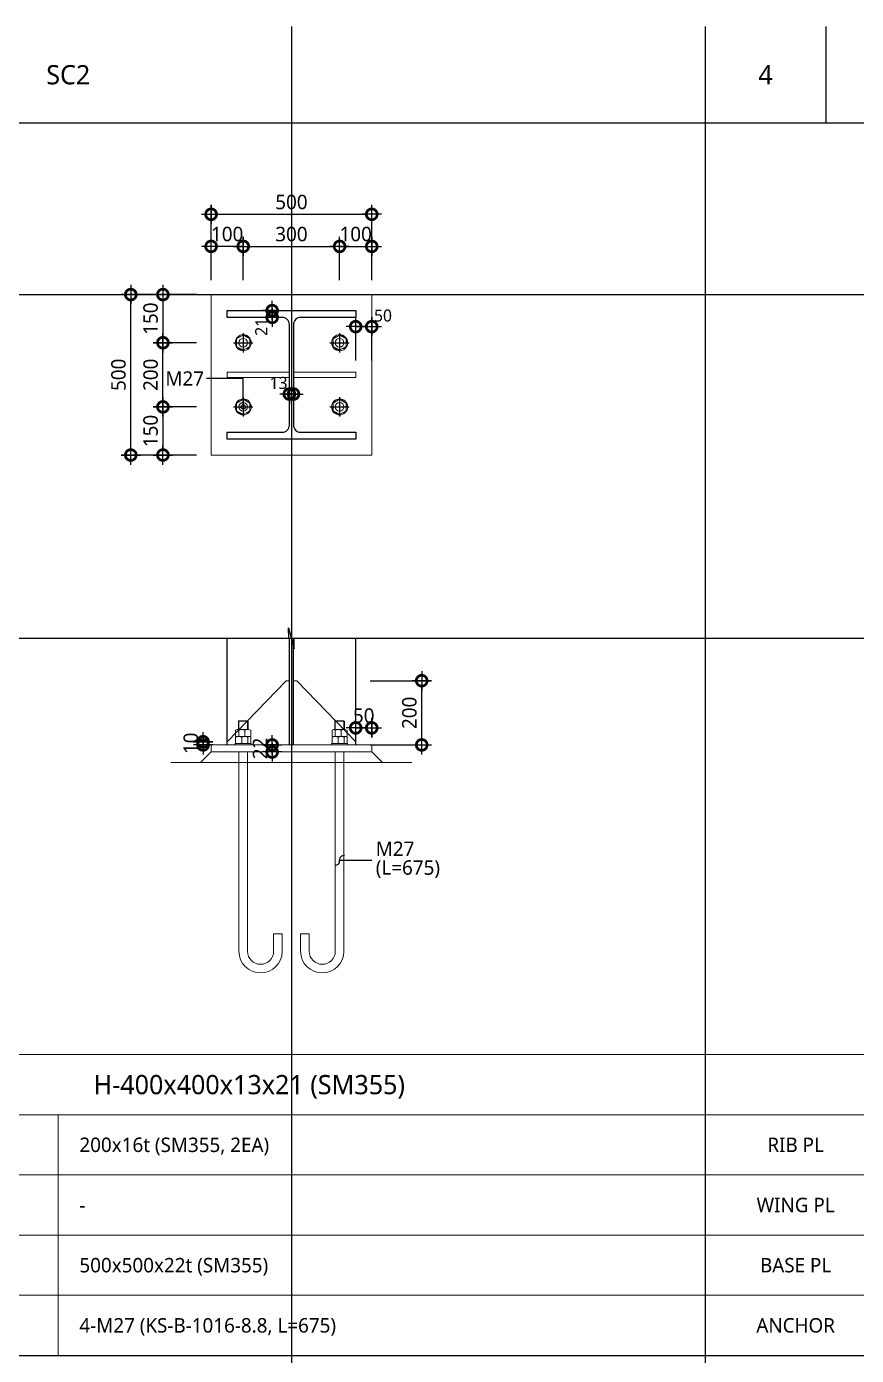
# Model space of a CAD drawing. Extents: x 697 to 24790, y 315 to 8595.
# Drawn here: x 6314 to 8897, y 4455 to 8595 of the extents above; entities that cross this region are included whole.
import ezdxf
from ezdxf.enums import TextEntityAlignment as Align
from ezdxf.lldxf.tags import DXFTag

# ---------------------------------------------------------------- set-up
doc = ezdxf.new("R2010")
doc.units = 0
doc.header["$LTSCALE"] = 30
doc.layers.get('DEFPOINTS').update_dxf_attribs({"color": 137})
for name, color, linetype, lineweight in [('Anchor Bolt', 4, 'Continuous', 0), ('Anchor Bolt(Hidden)', 8, 'DASHED0', 0), ('BasePlate', 2, 'Continuous', 0), ('Concrete', 8, 'Continuous', 0), ('Pedestal', 7, 'Continuous', 0), ('Plate', 3, 'Continuous', 0), ('Table(Etc)', 8, 'Continuous', 0), ('Table(Sub)', 7, 'Continuous', 0)]:
    doc.layers.add(name, color=color, linetype=linetype, lineweight=lineweight)
for name, color, linetype in [('Anchor Bolt-Center', 16, 'DASHDOTDOT0'), ('DIM', 7, 'Continuous'), ('DIM-INT', 7, 'Continuous'), ('STEEL', 4, 'Continuous'), ('SYM', 6, 'Continuous'), ('SYM-LEAD', 6, 'Continuous'), ('TABLE', 7, 'Continuous'), ('TEXT', 3, 'Continuous')]:
    doc.layers.add(name, color=color, linetype=linetype)
doc.styles.add('S1', font='malgun.ttf')
doc.styles.add('스타일1', font='malgun.ttf')
tags = doc.linetypes.add('DASHDOTDOT0', pattern=[1, 0.3, -0.23, 0, -0.24, 0, -0.23]).pattern_tags.tags
tags[14:15] = [DXFTag(74, 4), DXFTag(75, 0), DXFTag(340, '0'), DXFTag(46, 0.0), DXFTag(50, 0.0), DXFTag(44, 0.0), DXFTag(45, 0.0)]
tags[12:13] = [DXFTag(74, 4), DXFTag(75, 0), DXFTag(340, '0'), DXFTag(46, 0.0), DXFTag(50, 0.0), DXFTag(44, 0.0), DXFTag(45, 0.0)]
tags[10:11] = [DXFTag(74, 4), DXFTag(75, 0), DXFTag(340, '0'), DXFTag(46, 0.0), DXFTag(50, 0.0), DXFTag(44, 0.0), DXFTag(45, 0.0)]
tags[8:9] = [DXFTag(74, 4), DXFTag(75, 0), DXFTag(340, '0'), DXFTag(46, 0.0), DXFTag(50, 0.0), DXFTag(44, 0.0), DXFTag(45, 0.0)]
tags[6:7] = [DXFTag(74, 4), DXFTag(75, 0), DXFTag(340, '0'), DXFTag(46, 0.0), DXFTag(50, 0.0), DXFTag(44, 0.0), DXFTag(45, 0.0)]
tags[4:5] = [DXFTag(74, 4), DXFTag(75, 0), DXFTag(340, '0'), DXFTag(46, 0.0), DXFTag(50, 0.0), DXFTag(44, 0.0), DXFTag(45, 0.0)]
tags = doc.linetypes.add('DASHED0', pattern=[1, 0.5, -0.5]).pattern_tags.tags
tags[6:7] = [DXFTag(74, 4), DXFTag(75, 0), DXFTag(340, '0'), DXFTag(46, 0.0), DXFTag(50, 0.0), DXFTag(44, 0.0), DXFTag(45, 0.0)]
tags[4:5] = [DXFTag(74, 4), DXFTag(75, 0), DXFTag(340, '0'), DXFTag(46, 0.0), DXFTag(50, 0.0), DXFTag(44, 0.0), DXFTag(45, 0.0)]
doc.dimstyles.new('CJA', dxfattribs={"dimscale": 200, "dimtxt": 3, "dimasz": 1, "dimexe": 2, "dimexo": 3, "dimgap": 1, "dimtad": 1, "dimdec": 0, "dimzin": 1, "dimdsep": 46, "dimlunit": 6, "dimtxsty": '스타일1', "dimblk": 'GAUN-DOT', "dimcen": -2, "dimdle": 2, "dimclrd": 256, "dimclre": 256, "dimclrt": 3, "dimadec": 0, "dimazin": 0, "dimtfac": 1, "dimtdec": 0, "dimtix": 1, "dimtmove": 2, "dimatfit": 3, "dimldrblk": 'DOTSMALL', "dimfxl": 1, "dimtolj": 1, "dimtzin": 1, "dimarcsym": 0})

# ---------------------------------------------------------------- blocks, each defined once
blk = doc.blocks.new('ANCHOR_BOLT-PLAN-M27')
at = {"color": 7, "true_color": 0xffffff}
for p, q in [((-23.3, -4.1), (-20.5, 3.6)), ((-15.2, 18.1), (-16.7, 14)), ((-15.2, 18.1), (-7.1, 19.5)), ((8.1, 22.2), (3.8, 21.5)), ((8.1, 22.2), (13.4, 15.9)), ((23.3, 4.1), (20.5, 7.5)), ((23.3, 4.1), (20.5, -3.6)), ((-23.3, -4.1), (-20.5, -7.5)), ((-8.1, -22.2), (-13.4, -15.9)), ((-8.1, -22.2), (-3.8, -21.5)), ((15.2, -18.1), (7.1, -19.5)), ((15.2, -18.1), (16.7, -14))]:
    blk.add_line(p, q, dxfattribs=at)
blk.add_lwpolyline([(0, 23.6), (-20.5, 11.8), (-20.5, -11.8), (0, -23.6), (20.5, -11.8), (20.5, 11.8), (0, 23.6)])
at = {"color": 8, "true_color": 0x808080}
blk.add_circle((0, 0), 25, dxfattribs=at)
blk.add_circle((0, 0), 13.5)
at = {"layer": 'Anchor Bolt-Center'}
for p, q in [((-30, 0), (30, 0)), ((0, 30), (0, -30))]:
    blk.add_line(p, q, dxfattribs=at)
blk = doc.blocks.new('Arrow_Circle')
blk.add_circle((0, 0), 1)
blk = doc.blocks.new('ANCHOR_BOLT-SECT-M27')
for p, q in [((-23.65, 26), (-23.65, 45.8)), ((-18.92, 48), (14.19, 48)), ((-14.85, 73.65), (-13.5, 75)), ((-14.85, 48), (-14.85, 73.65)), ((-14.85, 73.65), (14.85, 73.65)), ((-14.19, 26), (-14.19, 45.8)), ((-13.5, 75), (13.5, 75)), ((-13.5, 48), (-13.5, 75)), ((4.73, 26), (4.73, 45.8)), ((13.5, 75), (14.85, 73.65)), ((13.5, 48), (13.5, 75)), ((14.85, 73.65), (14.85, 48)), ((23.65, 26), (23.65, 45.8)), ((-25, 0), (-25, 4)), ((-25, 4), (25, 4)), ((25, 0), (-25, 0)), ((-23.65, 26), (23.65, 26)), ((-23.65, 4), (-23.65, 23.8)), ((-23.65, 4), (23.65, 4)), ((-14.19, 26), (18.92, 26)), ((-4.73, 4), (-4.73, 23.8)), ((14.19, 4), (14.19, 23.8)), ((23.65, 4), (23.65, 23.8)), ((25, 4), (25, 0))]:
    blk.add_line(p, q)
for centre, radius, start, end in [((-18.92, 41.815), 6.185, 40.112189, 139.887811), ((-4.73, 26.561), 21.439, 63.816214, 116.183786), ((14.19, 26.561), 21.439, 63.816214, 116.183786), ((-14.19, 4.561), 21.439, 63.816214, 116.183786), ((4.73, 4.561), 21.439, 63.816214, 116.183786), ((18.92, 19.815), 6.185, 40.112189, 139.887811)]:
    blk.add_arc(centre, radius, start, end)
blk = doc.blocks.new('ANCHOR_BOLT-HOOK-M27')
for p, q in [((94.5, 0), (94.5, 54)), ((94.5, 54), (121.5, 54)), ((121.5, 54), (121.5, 0))]:
    blk.add_line(p, q)
for radius in [67.5, 40.5]:
    blk.add_arc((54, 0), radius, 180, 0)
blk = doc.blocks.new('Arrow_Tilde')
for centre, start, end in [((-0.25, 0.1875), 216.869898, 323.130102), ((0.25, -0.1875), 36.869898, 143.130102)]:
    blk.add_arc(centre, 0.3125, start, end)
blk = doc.blocks.new('GAUN-DOT')
at = {"linetype": 'ByBlock'}
for p, q in [((2, 0), (-2, 0)), ((0, -2), (0, 2))]:
    blk.add_line(p, q, dxfattribs=at)
at = {"const_width": 2.25}
blk.add_lwpolyline([(0, 0.28125, 1), (0, -0.28125, 1)], format="xyb", close=True, dxfattribs=at)
blk = doc.blocks.new('*D42')
at = {"layer": 'DEFPOINTS', "color": 0, "transparency": 16777216}
for p in [(7388.1, 7660.1), (7338.1, 7510.1), (7388.1, 7510.1)]:
    blk.add_point(p, dxfattribs=at)
at = {"layer": 'DIM-INT', "lineweight": -2, "transparency": 16777216}
for p, q in [((7323.1, 7660.1), (7308.1, 7660.1)), ((7338.1, 7555.1), (7338.1, 7690.1)), ((7338.1, 7660.1), (7388.1, 7660.1)), ((7388.1, 7555.1), (7388.1, 7690.1)), ((7403.1, 7660.1), (7418.1, 7660.1))]:
    blk.add_line(p, q, dxfattribs=at)
at = {"layer": 'DIM-INT', "lineweight": -2, "transparency": 16777216, "xscale": 15, "yscale": 15, "zscale": 15}
blk.add_blockref('GAUN-DOT', (7338.1, 7660.1), dxfattribs=at)
at = {"layer": 'DIM-INT', "lineweight": -2, "transparency": 16777216, "xscale": 15, "yscale": 15, "zscale": 15, "rotation": 180}
blk.add_blockref('GAUN-DOT', (7388.1, 7660.1), dxfattribs=at)
at = {"layer": 'DIM-INT', "color": 3, "transparency": 16777216, "insert": (7423.1, 7694.5), "char_height": 37.5, "attachment_point": 5, "style": '스타일1'}
blk.add_mtext('\\A1;50', dxfattribs=at)
blk = doc.blocks.new('_DotSmall')
at = {"color": 0, "linetype": 'ByBlock', "const_width": 0.5}
blk.add_lwpolyline([(-0.0625, 0, 1), (0.0625, 0, 1)], format="xyb", close=True, dxfattribs=at)
blk = doc.blocks.new('*D43')
at = {"layer": 'DEFPOINTS', "color": 0, "transparency": 16777216}
for p in [(7131.6, 7510.1), (7144.6, 7510.1), (7144.6, 7450.1)]:
    blk.add_point(p, dxfattribs=at)
at = {"layer": 'DIM-INT', "lineweight": -2, "transparency": 16777216}
for p, q in [((7131.6, 7465.1), (7131.6, 7420.1)), ((7144.6, 7465.1), (7144.6, 7420.1)), ((7116.6, 7450.1), (7101.6, 7450.1)), ((7131.6, 7450.1), (7144.6, 7450.1)), ((7159.6, 7450.1), (7174.6, 7450.1))]:
    blk.add_line(p, q, dxfattribs=at)
at = {"layer": 'DIM-INT', "lineweight": -2, "transparency": 16777216, "xscale": 15, "yscale": 15, "zscale": 15}
blk.add_blockref('GAUN-DOT', (7131.6, 7450.1), dxfattribs=at)
at = {"layer": 'DIM-INT', "lineweight": -2, "transparency": 16777216, "xscale": 15, "yscale": 15, "zscale": 15, "rotation": 180}
blk.add_blockref('GAUN-DOT', (7144.6, 7450.1), dxfattribs=at)
at = {"layer": 'DIM-INT', "color": 3, "transparency": 16777216, "insert": (7098.1, 7484.6), "char_height": 37.5, "attachment_point": 5, "style": '스타일1'}
blk.add_mtext('\\A1;13', dxfattribs=at)
blk = doc.blocks.new('*D44')
at = {"layer": 'DEFPOINTS', "color": 0, "transparency": 16777216}
for p in [(7138.1, 7710.1), (7078.1, 7689.1), (7138.1, 7689.1)]:
    blk.add_point(p, dxfattribs=at)
at = {"layer": 'DIM-INT', "lineweight": -2, "transparency": 16777216}
for p, q in [((7093.1, 7710.1), (7048.1, 7710.1)), ((7078.1, 7725.1), (7078.1, 7740.1)), ((7078.1, 7710.1), (7078.1, 7689.1)), ((7093.1, 7689.1), (7048.1, 7689.1)), ((7078.1, 7674.1), (7078.1, 7659.1))]:
    blk.add_line(p, q, dxfattribs=at)
at = {"layer": 'DIM-INT', "lineweight": -2, "transparency": 16777216, "xscale": 15, "yscale": 15, "zscale": 15}
for p, rotation in [((7078.1, 7710.1), 270), ((7078.1, 7689.1), 90)]:
    blk.add_blockref('GAUN-DOT', p, dxfattribs=dict(at, rotation=rotation))
at = {"layer": 'DIM-INT', "color": 3, "transparency": 16777216, "insert": (7044, 7659.6), "char_height": 37.5, "attachment_point": 5, "rotation": 90, "style": '스타일1'}
blk.add_mtext('\\A1;21', dxfattribs=at)
blk = doc.blocks.new('*D45')
at = {"layer": 'DEFPOINTS', "color": 0, "transparency": 16777216}
for p in [(7338.1, 6557), (7543.6, 6557), (7338.1, 6357)]:
    blk.add_point(p, dxfattribs=at)
at = {"layer": 'DIM', "lineweight": -2, "transparency": 16777216}
for p, q in [((7383.1, 6557), (7573.6, 6557)), ((7543.6, 6372), (7543.6, 6542)), ((7383.1, 6357), (7573.6, 6357))]:
    blk.add_line(p, q, dxfattribs=at)
at = {"layer": 'DIM', "lineweight": -2, "transparency": 16777216, "xscale": 15, "yscale": 15, "zscale": 15}
for p, rotation in [((7543.6, 6557), 90), ((7543.6, 6357), 270)]:
    blk.add_blockref('GAUN-DOT', p, dxfattribs=dict(at, rotation=rotation))
at = {"layer": 'DIM', "color": 3, "transparency": 16777216, "insert": (7505.3, 6457), "char_height": 45, "attachment_point": 5, "rotation": 90, "style": '스타일1'}
blk.add_mtext('\\A1;200', dxfattribs=at)
blk = doc.blocks.new('*D46')
at = {"layer": 'DEFPOINTS', "color": 0, "transparency": 16777216}
for p in [(6863.1, 6367), (6938.1, 6367), (6938.1, 6357)]:
    blk.add_point(p, dxfattribs=at)
at = {"layer": 'DIM', "lineweight": -2, "transparency": 16777216}
for p, q in [((6863.1, 6382), (6863.1, 6397)), ((6893.1, 6367), (6833.1, 6367)), ((6893.1, 6357), (6833.1, 6357)), ((6863.1, 6357), (6863.1, 6367)), ((6863.1, 6342), (6863.1, 6327))]:
    blk.add_line(p, q, dxfattribs=at)
at = {"layer": 'DIM', "lineweight": -2, "transparency": 16777216, "xscale": 15, "yscale": 15, "zscale": 15}
for p, rotation in [((6863.1, 6367), 270), ((6863.1, 6357), 90)]:
    blk.add_blockref('GAUN-DOT', p, dxfattribs=dict(at, rotation=rotation))
at = {"layer": 'DIM', "color": 3, "transparency": 16777216, "insert": (6824.8, 6362), "char_height": 45, "attachment_point": 5, "rotation": 90, "style": '스타일1'}
blk.add_mtext('\\A1;10', dxfattribs=at)
blk = doc.blocks.new('*D47')
at = {"layer": 'DEFPOINTS', "color": 0, "transparency": 16777216}
for p in [(7388.1, 6410), (7338.1, 6335), (7388.1, 6335)]:
    blk.add_point(p, dxfattribs=at)
at = {"layer": 'DIM', "lineweight": -2, "transparency": 16777216}
for p, q in [((7338.1, 6380), (7338.1, 6440)), ((7388.1, 6380), (7388.1, 6440)), ((7323.1, 6410), (7308.1, 6410)), ((7338.1, 6410), (7388.1, 6410)), ((7403.1, 6410), (7418.1, 6410))]:
    blk.add_line(p, q, dxfattribs=at)
at = {"layer": 'DIM', "lineweight": -2, "transparency": 16777216, "xscale": 15, "yscale": 15, "zscale": 15}
blk.add_blockref('GAUN-DOT', (7338.1, 6410), dxfattribs=at)
at = {"layer": 'DIM', "lineweight": -2, "transparency": 16777216, "xscale": 15, "yscale": 15, "zscale": 15, "rotation": 180}
blk.add_blockref('GAUN-DOT', (7388.1, 6410), dxfattribs=at)
at = {"layer": 'DIM', "color": 3, "transparency": 16777216, "insert": (7363.1, 6448.2), "char_height": 45, "attachment_point": 5, "style": '스타일1'}
blk.add_mtext('\\A1;50', dxfattribs=at)
blk = doc.blocks.new('*D48')
at = {"layer": 'DEFPOINTS', "color": 0, "transparency": 16777216}
for p in [(7078.1, 6357), (7138.1, 6357), (7138.1, 6335)]:
    blk.add_point(p, dxfattribs=at)
at = {"layer": 'DIM', "lineweight": -2, "transparency": 16777216}
for p, q in [((7078.1, 6372), (7078.1, 6387)), ((7093.1, 6357), (7048.1, 6357)), ((7093.1, 6335), (7048.1, 6335)), ((7078.1, 6335), (7078.1, 6357)), ((7078.1, 6320), (7078.1, 6305))]:
    blk.add_line(p, q, dxfattribs=at)
at = {"layer": 'DIM', "lineweight": -2, "transparency": 16777216, "xscale": 15, "yscale": 15, "zscale": 15}
for p, rotation in [((7078.1, 6357), 270), ((7078.1, 6335), 90)]:
    blk.add_blockref('GAUN-DOT', p, dxfattribs=dict(at, rotation=rotation))
at = {"layer": 'DIM', "color": 3, "transparency": 16777216, "insert": (7040.3, 6346), "char_height": 45, "attachment_point": 5, "rotation": 90, "style": '스타일1'}
blk.add_mtext('\\A1;22', dxfattribs=at)
blk = doc.blocks.new('*D150')
at = {"layer": 'DEFPOINTS', "color": 0, "transparency": 16777216}
for p in [(7288.1, 7910.1), (6988.1, 7760.1), (7288.1, 7760.1)]:
    blk.add_point(p, dxfattribs=at)
at = {"layer": 'DIM', "lineweight": -2, "transparency": 16777216}
for p, q in [((6988.1, 7805.1), (6988.1, 7940.1)), ((7003.1, 7910.1), (7273.1, 7910.1)), ((7288.1, 7805.1), (7288.1, 7940.1))]:
    blk.add_line(p, q, dxfattribs=at)
at = {"layer": 'DIM', "lineweight": -2, "transparency": 16777216, "xscale": 15, "yscale": 15, "zscale": 15, "rotation": 180}
blk.add_blockref('GAUN-DOT', (6988.1, 7910.1), dxfattribs=at)
at = {"layer": 'DIM', "lineweight": -2, "transparency": 16777216, "xscale": 15, "yscale": 15, "zscale": 15}
blk.add_blockref('GAUN-DOT', (7288.1, 7910.1), dxfattribs=at)
at = {"layer": 'DIM', "color": 3, "transparency": 16777216, "insert": (7138.1, 7948.3), "char_height": 45, "attachment_point": 5, "style": '스타일1'}
blk.add_mtext('\\A1;300', dxfattribs=at)
blk = doc.blocks.new('*D151')
at = {"layer": 'DEFPOINTS', "color": 0, "transparency": 16777216}
for p in [(7388.1, 8010.1), (6888.1, 7760.1), (7388.1, 7760.1)]:
    blk.add_point(p, dxfattribs=at)
at = {"layer": 'DIM', "lineweight": -2, "transparency": 16777216}
for p, q in [((6888.1, 7805.1), (6888.1, 8040.1)), ((7388.1, 7805.1), (7388.1, 8040.1)), ((6903.1, 8010.1), (7373.1, 8010.1))]:
    blk.add_line(p, q, dxfattribs=at)
at = {"layer": 'DIM', "lineweight": -2, "transparency": 16777216, "xscale": 15, "yscale": 15, "zscale": 15, "rotation": 180}
blk.add_blockref('GAUN-DOT', (6888.1, 8010.1), dxfattribs=at)
at = {"layer": 'DIM', "lineweight": -2, "transparency": 16777216, "xscale": 15, "yscale": 15, "zscale": 15}
blk.add_blockref('GAUN-DOT', (7388.1, 8010.1), dxfattribs=at)
at = {"layer": 'DIM', "color": 3, "transparency": 16777216, "insert": (7138.1, 8048.3), "char_height": 45, "attachment_point": 5, "style": '스타일1'}
blk.add_mtext('\\A1;500', dxfattribs=at)
blk = doc.blocks.new('*D149')
at = {"layer": 'DEFPOINTS', "color": 0, "transparency": 16777216}
for p in [(7388.1, 7910.1), (7288.1, 7760.1), (7388.1, 7760.1)]:
    blk.add_point(p, dxfattribs=at)
at = {"layer": 'DIM', "lineweight": -2, "transparency": 16777216}
for p, q in [((7273.1, 7910.1), (7258.1, 7910.1)), ((7288.1, 7805.1), (7288.1, 7940.1)), ((7288.1, 7910.1), (7388.1, 7910.1)), ((7388.1, 7805.1), (7388.1, 7940.1)), ((7403.1, 7910.1), (7418.1, 7910.1))]:
    blk.add_line(p, q, dxfattribs=at)
at = {"layer": 'DIM', "lineweight": -2, "transparency": 16777216, "xscale": 15, "yscale": 15, "zscale": 15}
blk.add_blockref('GAUN-DOT', (7288.1, 7910.1), dxfattribs=at)
at = {"layer": 'DIM', "lineweight": -2, "transparency": 16777216, "xscale": 15, "yscale": 15, "zscale": 15, "rotation": 180}
blk.add_blockref('GAUN-DOT', (7388.1, 7910.1), dxfattribs=at)
at = {"layer": 'DIM', "color": 3, "transparency": 16777216, "insert": (7338.1, 7948.5), "char_height": 45, "attachment_point": 5, "style": '스타일1'}
blk.add_mtext('\\A1;100', dxfattribs=at)
blk = doc.blocks.new('*D152')
at = {"layer": 'DEFPOINTS', "color": 0, "transparency": 16777216}
for p in [(6888.1, 7910.1), (6888.1, 7760.1), (6988.1, 7760.1)]:
    blk.add_point(p, dxfattribs=at)
at = {"layer": 'DIM', "lineweight": -2, "transparency": 16777216}
for p, q in [((6873.1, 7910.1), (6858.1, 7910.1)), ((6888.1, 7805.1), (6888.1, 7940.1)), ((6988.1, 7910.1), (6888.1, 7910.1)), ((6988.1, 7805.1), (6988.1, 7940.1)), ((7003.1, 7910.1), (7018.1, 7910.1))]:
    blk.add_line(p, q, dxfattribs=at)
at = {"layer": 'DIM', "lineweight": -2, "transparency": 16777216, "xscale": 15, "yscale": 15, "zscale": 15}
for p, rotation in [((6888.1, 7910.1), 4.172887742080134e-12), ((6988.1, 7910.1), 180.0000000000041)]:
    blk.add_blockref('GAUN-DOT', p, dxfattribs=dict(at, rotation=rotation))
at = {"layer": 'DIM', "color": 3, "transparency": 16777216, "insert": (6938.1, 7948.5), "char_height": 45, "attachment_point": 5, "style": '스타일1'}
blk.add_mtext('\\A1;100', dxfattribs=at)
blk = doc.blocks.new('*D155')
at = {"layer": 'DEFPOINTS', "color": 0, "transparency": 16777216}
for p in [(6738.1, 7610.1), (6888.1, 7610.1), (6888.1, 7410.1)]:
    blk.add_point(p, dxfattribs=at)
at = {"layer": 'DIM', "lineweight": -2, "transparency": 16777216}
for p, q in [((6843.1, 7610.1), (6708.1, 7610.1)), ((6738.1, 7425.1), (6738.1, 7595.1)), ((6843.1, 7410.1), (6708.1, 7410.1))]:
    blk.add_line(p, q, dxfattribs=at)
at = {"layer": 'DIM', "lineweight": -2, "transparency": 16777216, "xscale": 15, "yscale": 15, "zscale": 15}
for p, rotation in [((6738.1, 7610.1), 90), ((6738.1, 7410.1), 270)]:
    blk.add_blockref('GAUN-DOT', p, dxfattribs=dict(at, rotation=rotation))
at = {"layer": 'DIM', "color": 3, "transparency": 16777216, "insert": (6699.9, 7510.1), "char_height": 45, "attachment_point": 5, "rotation": 90, "style": '스타일1'}
blk.add_mtext('\\A1;200', dxfattribs=at)
blk = doc.blocks.new('*D156')
at = {"layer": 'DEFPOINTS', "color": 0, "transparency": 16777216}
for p in [(6638.1, 7760.1), (6888.1, 7760.1), (6888.1, 7260.1)]:
    blk.add_point(p, dxfattribs=at)
at = {"layer": 'DIM', "lineweight": -2, "transparency": 16777216}
for p, q in [((6843.1, 7760.1), (6608.1, 7760.1)), ((6638.1, 7275.1), (6638.1, 7745.1)), ((6843.1, 7260.1), (6608.1, 7260.1))]:
    blk.add_line(p, q, dxfattribs=at)
at = {"layer": 'DIM', "lineweight": -2, "transparency": 16777216, "xscale": 15, "yscale": 15, "zscale": 15}
for p, rotation in [((6638.1, 7760.1), 90), ((6638.1, 7260.1), 270)]:
    blk.add_blockref('GAUN-DOT', p, dxfattribs=dict(at, rotation=rotation))
at = {"layer": 'DIM', "color": 3, "transparency": 16777216, "insert": (6599.9, 7510.1), "char_height": 45, "attachment_point": 5, "rotation": 90, "style": '스타일1'}
blk.add_mtext('\\A1;500', dxfattribs=at)
blk = doc.blocks.new('*D153')
at = {"layer": 'DEFPOINTS', "color": 0, "transparency": 16777216}
for p in [(6888.1, 7760.1), (6738.1, 7610.1), (6888.1, 7610.1)]:
    blk.add_point(p, dxfattribs=at)
at = {"layer": 'DIM', "lineweight": -2, "transparency": 16777216}
for p, q in [((6843.1, 7760.1), (6708.1, 7760.1)), ((6738.1, 7745.1), (6738.1, 7625.1)), ((6843.1, 7610.1), (6708.1, 7610.1))]:
    blk.add_line(p, q, dxfattribs=at)
at = {"layer": 'DIM', "lineweight": -2, "transparency": 16777216, "xscale": 15, "yscale": 15, "zscale": 15}
for p, rotation in [((6738.1, 7760.1), 90), ((6738.1, 7610.1), 270)]:
    blk.add_blockref('GAUN-DOT', p, dxfattribs=dict(at, rotation=rotation))
at = {"layer": 'DIM', "color": 3, "transparency": 16777216, "insert": (6699.8, 7685.1), "char_height": 45, "attachment_point": 5, "rotation": 90, "style": '스타일1'}
blk.add_mtext('\\A1;150', dxfattribs=at)
blk = doc.blocks.new('*D154')
at = {"layer": 'DEFPOINTS', "color": 0, "transparency": 16777216}
for p in [(6888.1, 7410.1), (6738.1, 7260.1), (6888.1, 7260.1)]:
    blk.add_point(p, dxfattribs=at)
at = {"layer": 'DIM', "lineweight": -2, "transparency": 16777216}
for p, q in [((6843.1, 7410.1), (6708.1, 7410.1)), ((6738.1, 7395.1), (6738.1, 7275.1)), ((6843.1, 7260.1), (6708.1, 7260.1))]:
    blk.add_line(p, q, dxfattribs=at)
at = {"layer": 'DIM', "lineweight": -2, "transparency": 16777216, "xscale": 15, "yscale": 15, "zscale": 15}
for p, rotation in [((6738.1, 7410.1), 90), ((6738.1, 7260.1), 270)]:
    blk.add_blockref('GAUN-DOT', p, dxfattribs=dict(at, rotation=rotation))
at = {"layer": 'DIM', "color": 3, "transparency": 16777216, "insert": (6699.8, 7335.1), "char_height": 45, "attachment_point": 5, "rotation": 90, "style": '스타일1'}
blk.add_mtext('\\A1;150', dxfattribs=at)

msp = doc.modelspace()

# ---------------------------------------------------------------- linework, layer by layer
at = {"layer": 'Anchor Bolt(Hidden)'}
for p, q in [((6974.6, 6335), (6974.6, 5714)), ((7001.6, 6335), (7001.6, 5714)), ((7274.6, 6335), (7274.6, 5714)), ((7301.6, 6335), (7301.6, 5714))]:
    msp.add_line(p, q, dxfattribs=at)
at = {"layer": 'BasePlate'}
for points in [[(6888.1, 7760.1), (6888.1, 7260.1), (7388.1, 7260.1), (7388.1, 7760.1), (6888.1, 7760.1)], [(6888.1, 6357), (6888.1, 6335), (7388.1, 6335), (7388.1, 6357), (6888.1, 6357)]]:
    msp.add_lwpolyline(points, dxfattribs=at)
at = {"layer": 'Concrete'}
msp.add_lwpolyline([(7421.1, 6302), (6855.1, 6302), (6888.1, 6335), (7388.1, 6335), (7421.1, 6302)], dxfattribs=at)
at = {"layer": 'DEFPOINTS'}
for p, q in [((7138.1, 8595), (7138.1, 315)), ((697.5, 7760.1), (11162.7, 7760.1)), ((697.5, 6689.2), (11162.7, 6689.2))]:
    msp.add_line(p, q, dxfattribs=at)
at = {"layer": 'Pedestal'}
msp.add_line((6763.1, 6302), (7513.1, 6302), dxfattribs=at)
at = {"layer": 'Plate'}
for points in [[(7131.6, 7518.1), (7131.6, 7502.1), (6938.1, 7502.1), (6938.1, 7518.1), (7131.6, 7518.1)], [(7144.6, 7502.1), (7144.6, 7518.1), (7338.1, 7518.1), (7338.1, 7502.1), (7144.6, 7502.1)], [(6938.1, 6357), (7131.6, 6357), (7131.6, 6557), (7121.6, 6557), (6938.1, 6367), (6938.1, 6357)], [(7338.1, 6357), (7144.6, 6357), (7144.6, 6557), (7154.6, 6557), (7338.1, 6367), (7338.1, 6357)]]:
    msp.add_lwpolyline(points, dxfattribs=at)
at = {"layer": 'STEEL'}
for p, q in [((6938.1, 6357), (6938.1, 6689.2)), ((7338.1, 6357), (7338.1, 6689.2))]:
    msp.add_line(p, q, dxfattribs=at)
at = {"layer": 'STEEL', "linetype": 'DASHED0'}
for p, q in [((7131.6, 6357), (7131.6, 6689.2)), ((7144.6, 6357), (7144.6, 6689.2))]:
    msp.add_line(p, q, dxfattribs=at)
at = {"layer": 'STEEL'}
msp.add_lwpolyline([(6938.1, 7689.1), (6938.1, 7710.1), (7338.1, 7710.1), (7338.1, 7689.1), (7166.6, 7689.1, 0.414214), (7144.6, 7667.1), (7144.6, 7353.1, 0.414214), (7166.6, 7331.1), (7338.1, 7331.1), (7338.1, 7310.1), (6938.1, 7310.1), (6938.1, 7331.1), (7109.6, 7331.1, 0.414214), (7131.6, 7353.1), (7131.6, 7667.1, 0.414214), (7109.6, 7689.1), (6938.1, 7689.1)], format="xyb", dxfattribs=at)
at = {"layer": 'SYM'}
msp.add_lwpolyline([(6903, 6689.1), (7129.9, 6688.9), (7129.3, 6722.3), (7147, 6656), (7146.4, 6688.9), (7374.8, 6689.1)], dxfattribs=at)
at = {"layer": 'SYM-LEAD', "color": 6}
msp.add_line((7288.1, 5997.5), (7388.1, 5997.5), dxfattribs=at)
msp.add_lwpolyline([(6988.1, 7416.9), (6988.1, 7498.4), (6873.6, 7498.4)], dxfattribs=at)
at = {"layer": 'TABLE', "color": 3}
for p, q in [((8426.3, 8595), (8426.3, 315)), ((697.5, 4455), (11002.5, 4455))]:
    msp.add_line(p, q, dxfattribs=at)
at = {"layer": 'TABLE', "color": 4}
for p, q in [((8801.3, 8595), (8801.3, 8295)), ((697.5, 8295), (11002.5, 8295))]:
    msp.add_line(p, q, dxfattribs=at)
at = {"layer": 'Table(Etc)'}
for p, q in [((701.9, 5017.5), (11002.5, 5017.5)), ((701.9, 4830), (11002.5, 4830)), ((701.9, 4642.5), (11002.5, 4642.5))]:
    msp.add_line(p, q, dxfattribs=at)
at = {"layer": 'Table(Sub)'}
for p, q in [((701.9, 5392.5), (11002.5, 5392.5)), ((701.9, 5205), (11002.5, 5205)), ((6412.5, 5205), (6412.5, 4455))]:
    msp.add_line(p, q, dxfattribs=at)

# ---------------------------------------------------------------- block references
at = {"layer": 'Anchor Bolt'}
for name, p in [('ANCHOR_BOLT-PLAN-M27', (6988.1, 7610.1)), ('ANCHOR_BOLT-PLAN-M27', (7288.1, 7610.1)), ('ANCHOR_BOLT-PLAN-M27', (6988.1, 7410.1)), ('ANCHOR_BOLT-PLAN-M27', (7288.1, 7410.1)), ('ANCHOR_BOLT-SECT-M27', (6988.1, 6357)), ('ANCHOR_BOLT-SECT-M27', (7288.1, 6357))]:
    msp.add_blockref(name, p, dxfattribs=at)
at = {"layer": 'Anchor Bolt(Hidden)'}
msp.add_blockref('ANCHOR_BOLT-HOOK-M27', (6988.1, 5714), dxfattribs=at)
at = {"layer": 'Anchor Bolt(Hidden)', "xscale": -1}
msp.add_blockref('ANCHOR_BOLT-HOOK-M27', (7288.1, 5714), dxfattribs=at)
at = {"layer": 'SYM-LEAD', "color": 6, "xscale": 42.5, "yscale": 42.5, "rotation": 45}
msp.add_blockref('Arrow_Tilde', (7288.1, 5997.5), dxfattribs=at)
at = {"layer": 'TEXT', "xscale": 6.75, "yscale": 6.75}
msp.add_blockref('Arrow_Circle', (6988.1, 7410.1), dxfattribs=at)

# ---------------------------------------------------------------- texts
at = {"layer": 'TEXT', "linetype": 'ByBlock', "style": '스타일1'}
for s, height, p in [('SC2', 60, (6375, 8445)), ('200x16t (SM355, 2EA)', 45, (6478.1, 5111.2)), ('-', 45, (6478.1, 4923.7)), ('500x500x22t (SM355)', 45, (6478.1, 4736.2)), ('4-M27 (KS-B-1016-8.8, L=675)', 45, (6478.1, 4548.7))]:
    msp.add_text(s, height=height, dxfattribs=at).set_placement(p, align=Align.MIDDLE_LEFT)
at = {"layer": 'TEXT', "color": 6, "linetype": 'ByBlock', "style": '스타일1'}
msp.add_text('4', height=60, dxfattribs=at).set_placement((8613.8, 8445), align=Align.MIDDLE_CENTER)
at = {"layer": 'TEXT', "color": 3, "style": 'S1'}
msp.add_text('M27', height=45, dxfattribs=at).set_placement((6745.7, 7498.4), align=Align.MIDDLE_LEFT)
msp.add_text('M27', height=45, dxfattribs=at).set_placement((7400.6, 5997.5), align=Align.BOTTOM_LEFT)
msp.add_text('(L=675)', height=45, dxfattribs=at).set_placement((7400.6, 5997.5), align=Align.TOP_LEFT)
at = {"layer": 'TEXT', "linetype": 'ByBlock', "style": '스타일1'}
for s, height, p in [('H-400x400x13x21 (SM355)', 60, (7006.9, 5298.7)), ('RIB PL', 45, (8707.5, 5111.2)), ('WING PL', 45, (8707.5, 4923.7)), ('BASE PL', 45, (8707.5, 4736.2)), ('ANCHOR', 45, (8707.5, 4548.7))]:
    msp.add_text(s, height=height, dxfattribs=at).set_placement(p, align=Align.MIDDLE_CENTER)

# ---------------------------------------------------------------- dimensions: what is measured, and where the dimension line sits
at = {"layer": 'DIM'}
for p1, p2, distance, picture, middle in [((6888.1, 7760.1), (7388.1, 7760.1), 250, '*D151', (7138.1, 8048.3)), ((6988.1, 7760.1), (6888.1, 7760.1), -150, '*D152', (6938.1, 7948.5)), ((6988.1, 7760.1), (7288.1, 7760.1), 150, '*D150', (7138.1, 7948.3)), ((7288.1, 7760.1), (7388.1, 7760.1), 150, '*D149', (7338.1, 7948.5)), ((6888.1, 7260.1), (6888.1, 7760.1), 250, '*D156', (6599.9, 7510.1)), ((6888.1, 7760.1), (6888.1, 7610.1), -150, '*D153', (6699.8, 7685.1)), ((6888.1, 7410.1), (6888.1, 7610.1), 150, '*D155', (6699.9, 7510.1)), ((6888.1, 7410.1), (6888.1, 7260.1), -150, '*D154', (6699.8, 7335.1)), ((7338.1, 6357), (7338.1, 6557), -205.5, '*D45', (7505.3, 6457)), ((7338.1, 6335), (7388.1, 6335), 75, '*D47', (7363.1, 6448.2)), ((6938.1, 6357), (6938.1, 6367), 75, '*D46', (6824.8, 6362)), ((7138.1, 6335), (7138.1, 6357), 60, '*D48', (7040.3, 6346))]:
    dim = msp.add_aligned_dim(p1=p1, p2=p2, distance=distance, dimstyle='CJA', override={"dimscale": 15}, dxfattribs=at)
    dim.commit()
    dim.dimension.update_dxf_attribs({"geometry": picture, "text_midpoint": middle})
at = {"layer": 'DIM-INT'}
for base, p1, p2, angle, picture, middle in [((7078.1, 7689.1), (7138.1, 7710.1), (7138.1, 7689.1), 270, '*D44', (7044, 7659.6)), ((7388.1, 7660.1), (7338.1, 7510.1), (7388.1, 7510.1), 0, '*D42', (7423.1, 7694.5)), ((7144.6, 7450.1), (7131.6, 7510.1), (7144.6, 7510.1), 0, '*D43', (7098.1, 7484.6))]:
    dim = msp.add_linear_dim(base=base, p1=p1, p2=p2, angle=angle, dimstyle='CJA', override={"dimscale": 15, "dimtxt": 2.5}, dxfattribs=at)
    dim.commit()
    dim.dimension.update_dxf_attribs({"geometry": picture, "text_midpoint": middle, "dimtype": 161})

doc.saveas('drawing.dxf')
